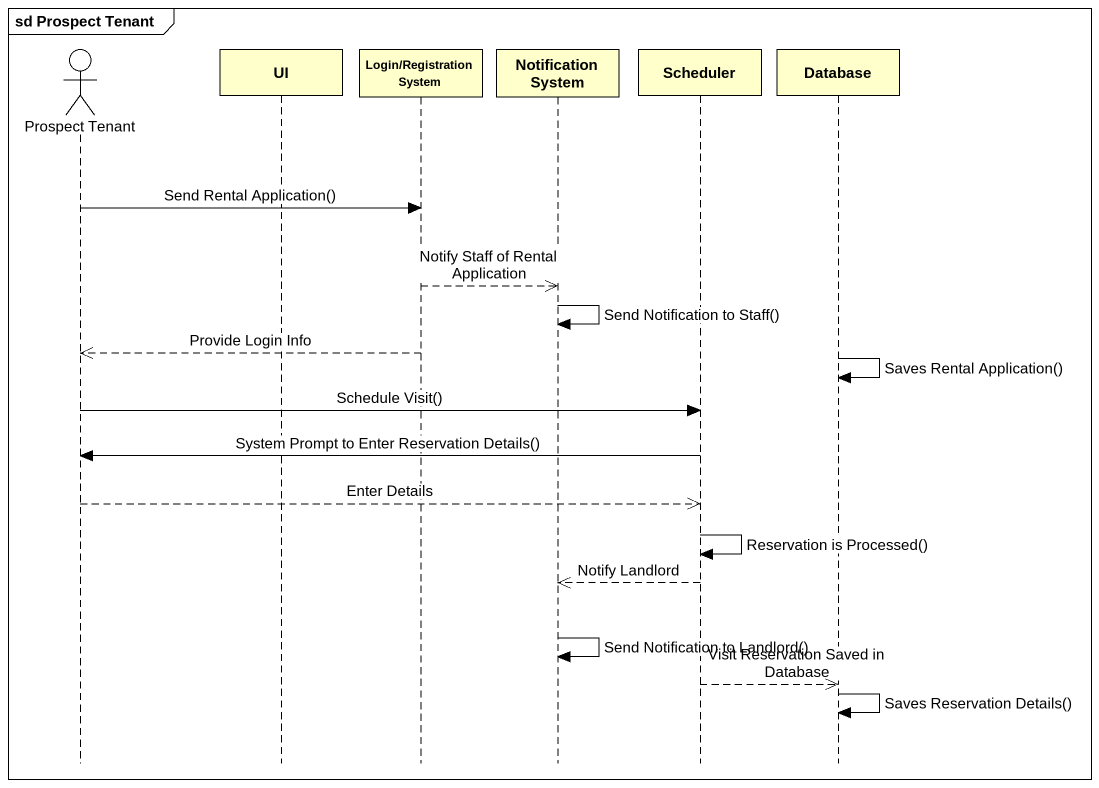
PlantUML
@startuml
mainframe sd Prospect Tenant
hide footbox
actor "Prospect Tenant" as Prospect_Tenant
participant UI
participant "Login/Registration System" as Login_Registration_System
participant "Notification System" as Notification_System
participant Scheduler
participant "Database" as Database_

Prospect_Tenant -> Login_Registration_System : Send Rental Application()
Login_Registration_System -->> Notification_System : Notify Staff of Rental Application
Notification_System -> Notification_System : Send Notification to Staff()
Login_Registration_System -->> Prospect_Tenant : Provide Login Info
Database_ -> Database_ : Saves Rental Application()
Prospect_Tenant -> Scheduler : Schedule Visit()
Scheduler -> Prospect_Tenant : System Prompt to Enter Reservation Details()
Prospect_Tenant -->> Scheduler : Enter Details
Scheduler -> Scheduler : Reservation is Processed()
Scheduler -->> Notification_System : Notify Landlord
Notification_System -> Notification_System : Send Notification to Landlord()
Scheduler -->> Database_ : Visit Reservation Saved in Database
Database_ -> Database_ : Saves Reservation Details()
@enduml
